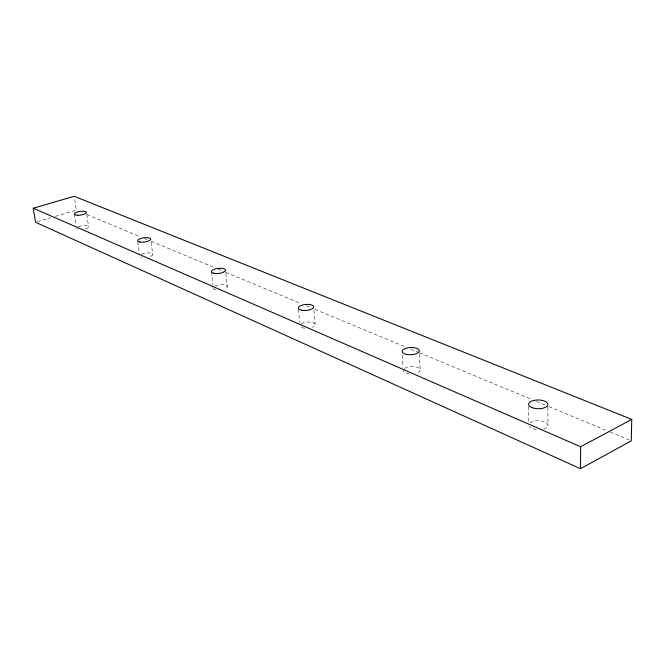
<?xml version="1.0" encoding="UTF-8"?>
<svg xmlns="http://www.w3.org/2000/svg" width="665" height="665" viewBox="0 0 665 665"><rect width="100%" height="100%" fill="white"/><g stroke="black" fill="none" stroke-linecap="round" stroke-linejoin="round"><path stroke-width="0.5" stroke-dasharray="3.33 2.49" d="M37.548 221.703L50.474 217.854M55.444 216.374L76.325 210.157L74.53 198.278M86.874 214.537L140.539 236.856M144.38 238.444L147.256 239.641M151.088 241.237L214.346 267.538M218.178 269.125L224.886 271.918M225.842 272.318L300.605 303.39M306.357 305.784L311.145 307.779M314.977 309.366L405.076 346.822M410.829 349.216L418.493 352.4M419.449 352.799L531.593 399.416M536.381 401.411L547.885 406.19M548.841 406.589L606.347 430.496M610.179 432.092L631.268 440.853M74.272 213.989L75.993 225.277M86.791 214.537L88.611 226.856M137.813 241.719L139.309 252.958M151.155 242.126L152.734 254.387M211.428 271.769L212.916 285.11M225.851 273.057L227.272 286.391M298.494 309.4L299.574 322.159M313.988 310.356L315.085 324.096M402.408 355.318L403.04 367.379M419.432 353.955L420.18 370.072M528.65 406.448L528.85 423.281M547.894 407.171L547.985 425.035M404.495 368.518A8.504 3.707 -2.3 0 1 417.08 367.205A8.504 3.707 -2.3 0 1 417.52 372.757M409.199 373.888A8.504 3.707 -2.3 0 1 403.198 370.388M529.914 423.015A9.576 4.48 1 0 1 544.826 421.934A9.576 4.48 1 0 1 543.687 429M536.439 429.532A9.576 4.48 1 0 1 529.315 426.415M214.87 286.125A7.074 2.61 -6.2 0 1 225.435 285.036A7.074 2.61 -6.2 0 1 224.354 289.059M215.759 289.74A7.074 2.61 -6.2 0 1 213.257 288.186M301.32 323.689A7.706 3.101 -4.6 0 1 312.808 322.492A7.706 3.101 -4.6 0 1 312.351 327.188M304.72 328.194A7.706 3.101 -4.6 0 1 299.907 326.083M78.279 226.773A6.135 1.92 -7.9 0 1 87.381 225.842A6.135 1.92 -7.9 0 1 85.552 228.918M77.24 229.234A6.135 1.92 -7.9 0 1 76.458 228.361M141.454 254.221A6.559 2.228 -7.2 0 1 151.238 253.224A6.559 2.228 -7.2 0 1 149.716 256.715M141.795 257.355A6.559 2.228 -7.2 0 1 140.706 257.022"/><path stroke-width="1" d="M580.512 468.709L580.636 446.755L631.75 419.399L631.268 440.853L580.512 468.709L35.561 222.293L33.25 208.212L74.239 196.291L631.75 419.399M33.25 208.212L580.636 446.755M531.867 407.57A9.643 4.381 0.8 0 0 547.702 405.334A9.643 4.381 0.8 0 0 535.2 400.172A9.643 4.381 0.8 0 0 531.867 407.57M406.265 354.379A8.554 3.616 -2.5 0 0 419.291 350.929A8.554 3.616 -2.5 0 0 406.672 348.094A8.554 3.616 -2.5 0 0 406.265 354.379M301.528 310.206A7.747 3.017 -4.7 0 0 313.739 307.213A7.747 3.017 -4.7 0 0 302.891 304.894A7.747 3.017 -4.7 0 0 301.528 310.206M213.98 273.282A7.116 2.544 -6.2 0 0 225.46 270.647A7.116 2.544 -6.2 0 0 216 268.726A7.116 2.544 -6.2 0 0 213.98 273.282M139.791 241.994A6.592 2.17 -7.2 0 0 150.606 239.649A6.592 2.17 -7.2 0 0 142.252 238.028A6.592 2.17 -7.2 0 0 139.791 241.994M77.315 215.252A6.16 1.862 -7.8 0 0 86.483 212.484A6.16 1.862 -7.8 0 0 77.348 211.994A6.16 1.862 -7.8 0 0 77.315 215.252"/></g></svg>
